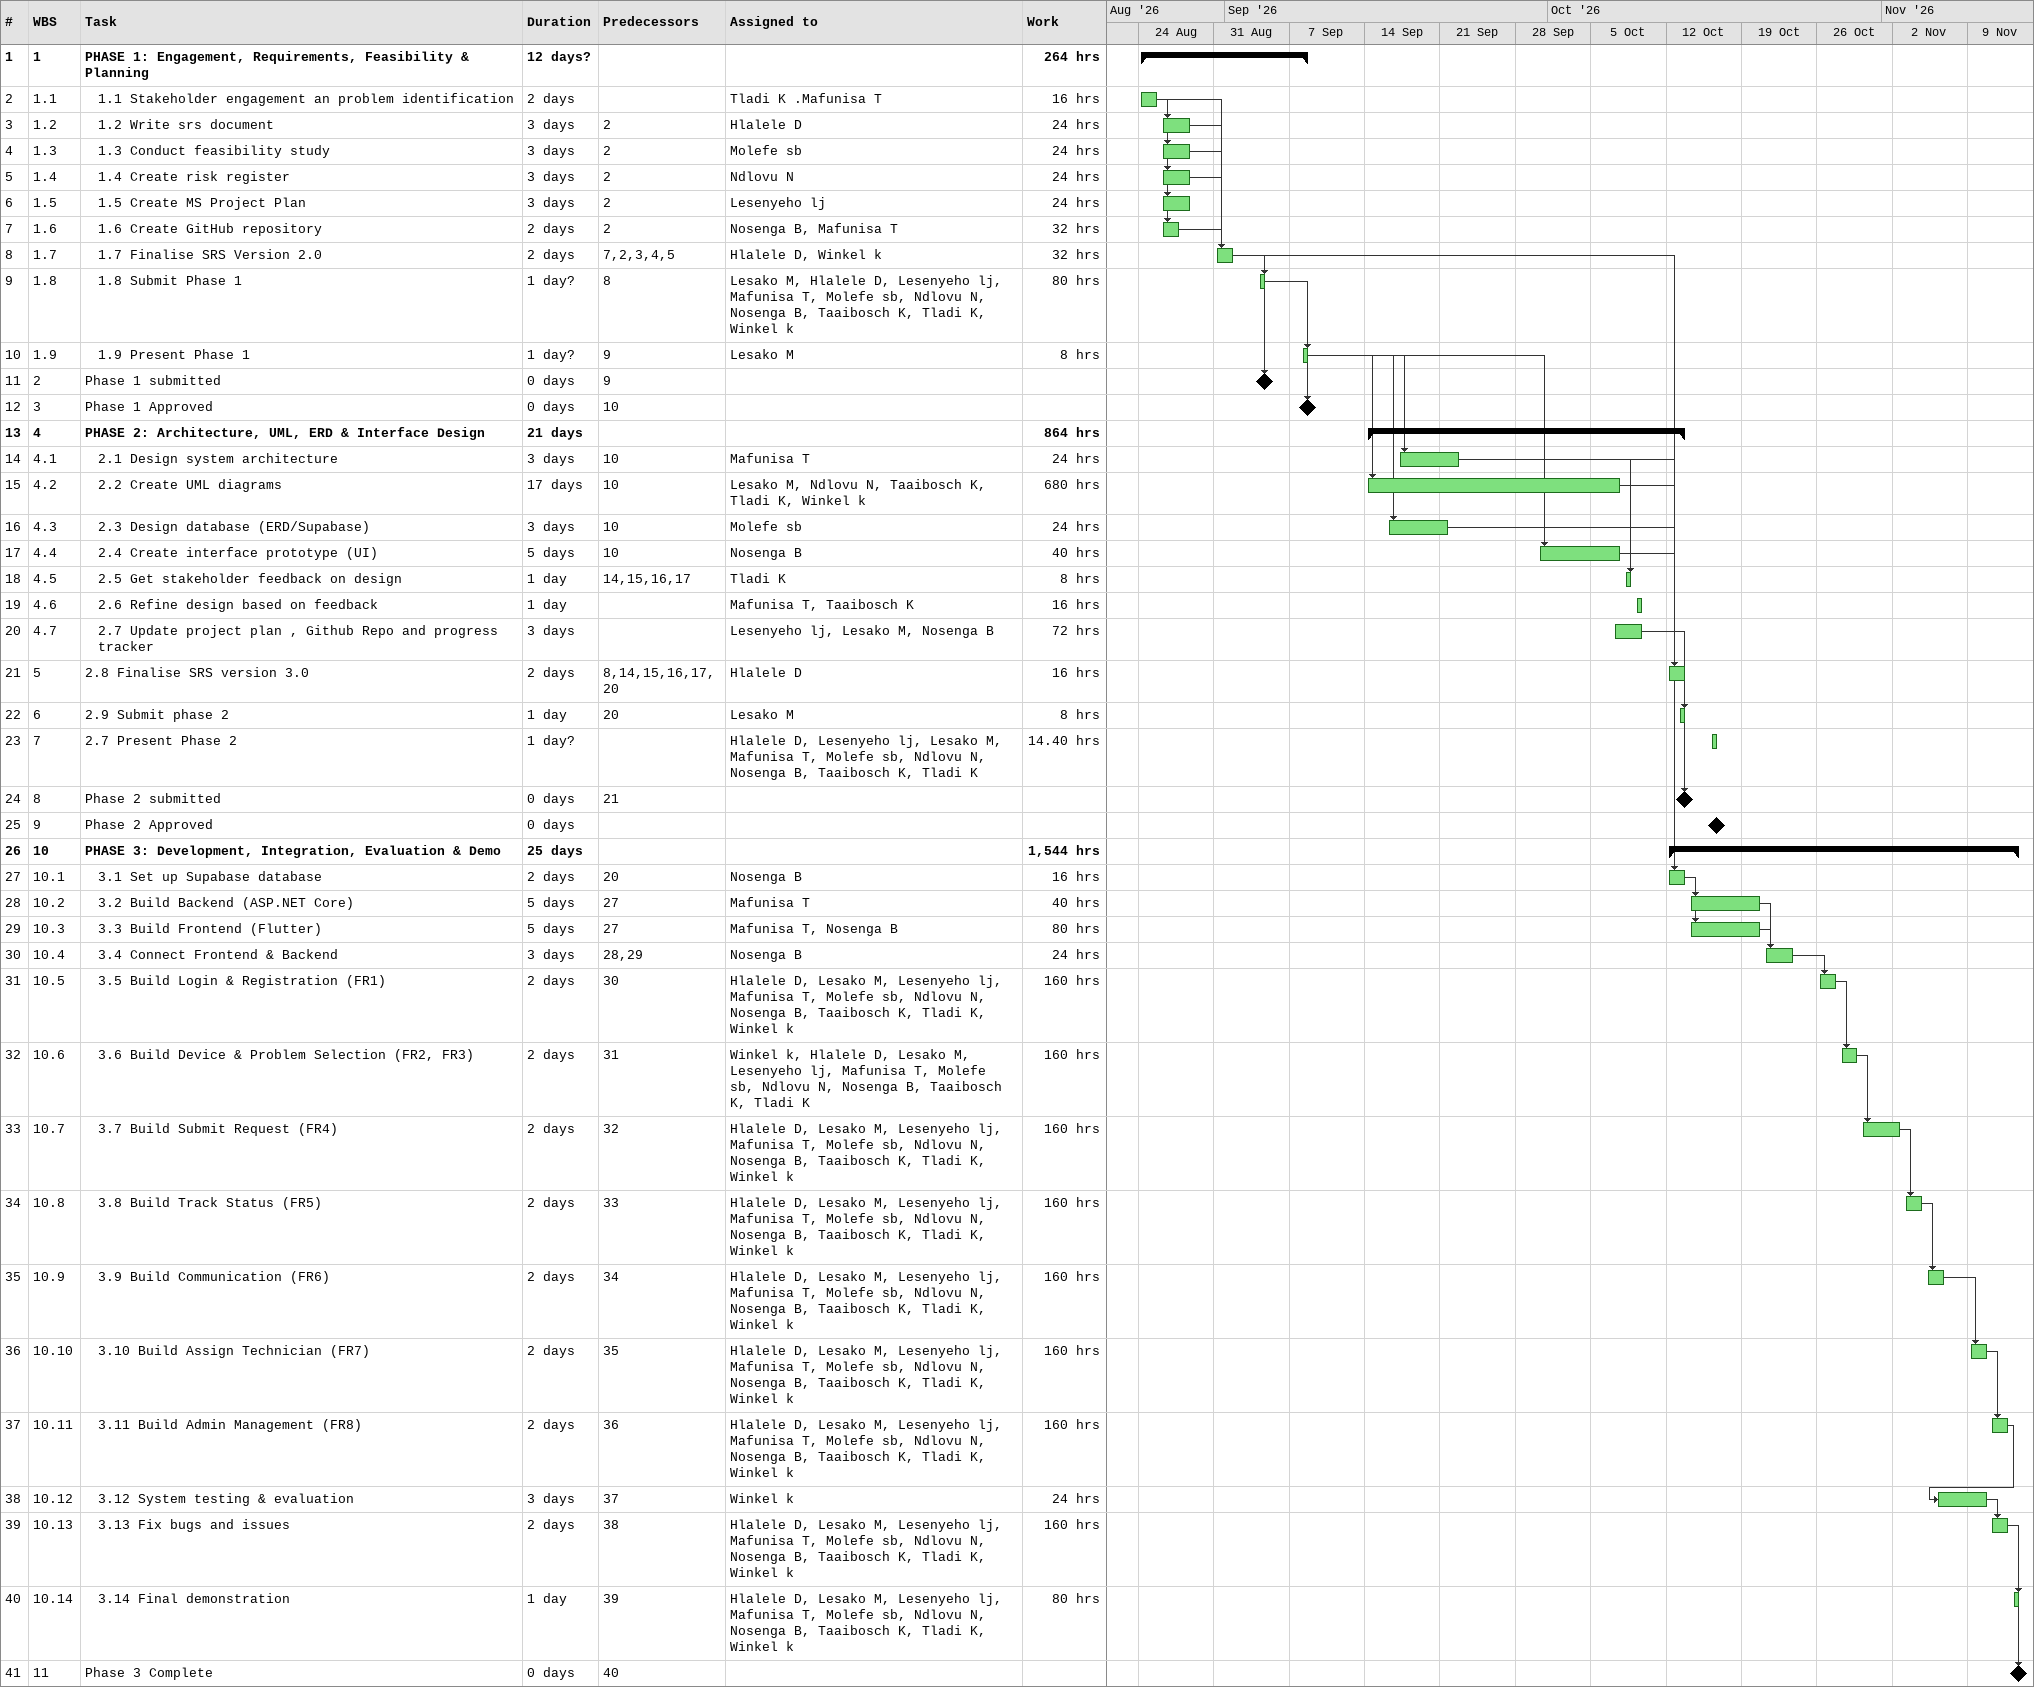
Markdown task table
| ID | WBS | Task | Duration | Start | Finish | Predecessors | Resources | Work (h) |
|---|---|---|---|---|---|---|---|---|
| 1 | 1 | **PHASE 1: Engagement, Requirements, Feasibility & Planning** | 12d? | 2026-08-24 | 2026-09-08 |  |  | 264 |
| 2 | 1.1 | 1.1 Stakeholder engagement an problem identification | 2d | 2026-08-24 | 2026-08-25 |  | Tladi K .Mafunisa T | 16 |
| 3 | 1.2 | 1.2 Write srs document | 3d | 2026-08-26 | 2026-08-28 | 2 | Hlalele D | 24 |
| 4 | 1.3 | 1.3 Conduct feasibility study | 3d | 2026-08-26 | 2026-08-28 | 2 | Molefe sb | 24 |
| 5 | 1.4 | 1.4 Create risk register | 3d | 2026-08-26 | 2026-08-28 | 2 | Ndlovu N | 24 |
| 6 | 1.5 | 1.5 Create MS Project Plan | 3d | 2026-08-26 | 2026-08-28 | 2 | Lesenyeho lj | 24 |
| 7 | 1.6 | 1.6 Create GitHub repository | 2d | 2026-08-26 | 2026-08-27 | 2 | Nosenga B, Mafunisa T | 32 |
| 8 | 1.7 | 1.7 Finalise SRS Version 2.0 | 2d | 2026-08-31 | 2026-09-01 | 7, 2, 3, 4, 5 | Hlalele D, Winkel k | 32 |
| 9 | 1.8 | 1.8 Submit Phase 1 | 1d? | 2026-09-04 | 2026-09-04 | 8 | Lesako M, Hlalele D, Lesenyeho lj, Mafunisa T, Molefe sb, Ndlovu N, Nosenga B, Taaibosch K, Tladi K, Winkel k | 80 |
| 10 | 1.9 | 1.9 Present Phase 1 | 1d? | 2026-09-08 | 2026-09-08 | 9 | Lesako M | 8 |
| 11 | 2 | Phase 1 submitted | 0d | 2026-09-04 | 2026-09-04 | 9 |  |  |
| 12 | 3 | Phase 1 Approved | 0d | 2026-09-08 | 2026-09-08 | 10 |  |  |
| 13 | 4 | **PHASE 2: Architecture, UML, ERD & Interface Design** | 21d | 2026-09-14 | 2026-10-13 |  |  | 864 |
| 14 | 4.1 | 2.1 Design system architecture | 3d | 2026-09-17 | 2026-09-22 | 10 | Mafunisa T | 24 |
| 15 | 4.2 | 2.2 Create UML diagrams | 17d | 2026-09-14 | 2026-10-07 | 10 | Lesako M, Ndlovu N, Taaibosch K, Tladi K, Winkel k | 680 |
| 16 | 4.3 | 2.3 Design database (ERD/Supabase) | 3d | 2026-09-16 | 2026-09-21 | 10 | Molefe sb | 24 |
| 17 | 4.4 | 2.4 Create interface prototype (UI) | 5d | 2026-09-30 | 2026-10-07 | 10 | Nosenga B | 40 |
| 18 | 4.5 | 2.5 Get stakeholder feedback on design | 1d | 2026-10-08 | 2026-10-08 | 14, 15, 16, 17 | Tladi K | 8 |
| 19 | 4.6 | 2.6 Refine design based on feedback | 1d | 2026-10-09 | 2026-10-09 |  | Mafunisa T, Taaibosch K | 16 |
| 20 | 4.7 | 2.7 Update project plan , Github Repo and progress tracker | 3d | 2026-10-07 | 2026-10-09 |  | Lesenyeho lj, Lesako M, Nosenga B | 72 |
| 21 | 5 | 2.8 Finalise SRS version 3.0 | 2d | 2026-10-12 | 2026-10-13 | 8, 14, 15, 16, 17, 20 | Hlalele D | 16 |
| 22 | 6 | 2.9 Submit phase 2 | 1d | 2026-10-13 | 2026-10-13 | 20 | Lesako M | 8 |
| 23 | 7 | 2.7 Present Phase 2 | 1d? | 2026-10-16 | 2026-10-16 |  | Hlalele D, Lesenyeho lj, Lesako M, Mafunisa T, Molefe sb, Ndlovu N, Nosenga B, Taaibosch K, Tladi K | 14.40 |
| 24 | 8 | Phase 2 submitted | 0d | 2026-10-13 | 2026-10-13 | 21 |  |  |
| 25 | 9 | Phase 2 Approved | 0d | 2026-10-16 | 2026-10-16 |  |  |  |
| 26 | 10 | **PHASE 3: Development, Integration, Evaluation & Demo** | 25d | 2026-10-12 | 2026-11-13 |  |  | 1544 |
| 27 | 10.1 | 3.1 Set up Supabase database | 2d | 2026-10-12 | 2026-10-13 | 20 | Nosenga B | 16 |
| 28 | 10.2 | 3.2 Build Backend (ASP.NET Core) | 5d | 2026-10-14 | 2026-10-20 | 27 | Mafunisa T | 40 |
| 29 | 10.3 | 3.3 Build Frontend (Flutter) | 5d | 2026-10-14 | 2026-10-20 | 27 | Mafunisa T, Nosenga B | 80 |
| 30 | 10.4 | 3.4 Connect Frontend & Backend | 3d | 2026-10-21 | 2026-10-23 | 28, 29 | Nosenga B | 24 |
| 31 | 10.5 | 3.5 Build Login & Registration (FR1) | 2d | 2026-10-26 | 2026-10-27 | 30 | Hlalele D, Lesako M, Lesenyeho lj, Mafunisa T, Molefe sb, Ndlovu N, Nosenga B, Taaibosch K, Tladi K, Winkel k | 160 |
| 32 | 10.6 | 3.6 Build Device & Problem Selection (FR2, FR3) | 2d | 2026-10-28 | 2026-10-29 | 31 | Winkel k, Hlalele D, Lesako M, Lesenyeho lj, Mafunisa T, Molefe sb, Ndlovu N, Nosenga B, Taaibosch K, Tladi K | 160 |
| 33 | 10.7 | 3.7 Build Submit Request (FR4) | 2d | 2026-10-30 | 2026-11-02 | 32 | Hlalele D, Lesako M, Lesenyeho lj, Mafunisa T, Molefe sb, Ndlovu N, Nosenga B, Taaibosch K, Tladi K, Winkel k | 160 |
| 34 | 10.8 | 3.8 Build Track Status (FR5) | 2d | 2026-11-03 | 2026-11-04 | 33 | Hlalele D, Lesako M, Lesenyeho lj, Mafunisa T, Molefe sb, Ndlovu N, Nosenga B, Taaibosch K, Tladi K, Winkel k | 160 |
| 35 | 10.9 | 3.9 Build Communication (FR6) | 2d | 2026-11-05 | 2026-11-06 | 34 | Hlalele D, Lesako M, Lesenyeho lj, Mafunisa T, Molefe sb, Ndlovu N, Nosenga B, Taaibosch K, Tladi K, Winkel k | 160 |
| 36 | 10.10 | 3.10 Build Assign Technician (FR7) | 2d | 2026-11-09 | 2026-11-10 | 35 | Hlalele D, Lesako M, Lesenyeho lj, Mafunisa T, Molefe sb, Ndlovu N, Nosenga B, Taaibosch K, Tladi K, Winkel k | 160 |
| 37 | 10.11 | 3.11 Build Admin Management (FR8) | 2d | 2026-11-11 | 2026-11-12 | 36 | Hlalele D, Lesako M, Lesenyeho lj, Mafunisa T, Molefe sb, Ndlovu N, Nosenga B, Taaibosch K, Tladi K, Winkel k | 160 |
| 38 | 10.12 | 3.12 System testing & evaluation | 3d | 2026-11-06 | 2026-11-10 | 37 | Winkel k | 24 |
| 39 | 10.13 | 3.13 Fix bugs and issues | 2d | 2026-11-11 | 2026-11-12 | 38 | Hlalele D, Lesako M, Lesenyeho lj, Mafunisa T, Molefe sb, Ndlovu N, Nosenga B, Taaibosch K, Tladi K, Winkel k | 160 |
| 40 | 10.14 | 3.14 Final demonstration | 1d | 2026-11-13 | 2026-11-13 | 39 | Hlalele D, Lesako M, Lesenyeho lj, Mafunisa T, Molefe sb, Ndlovu N, Nosenga B, Taaibosch K, Tladi K, Winkel k | 80 |
| 41 | 11 | Phase 3 Complete | 0d | 2026-11-13 | 2026-11-13 | 40 |  |  |
